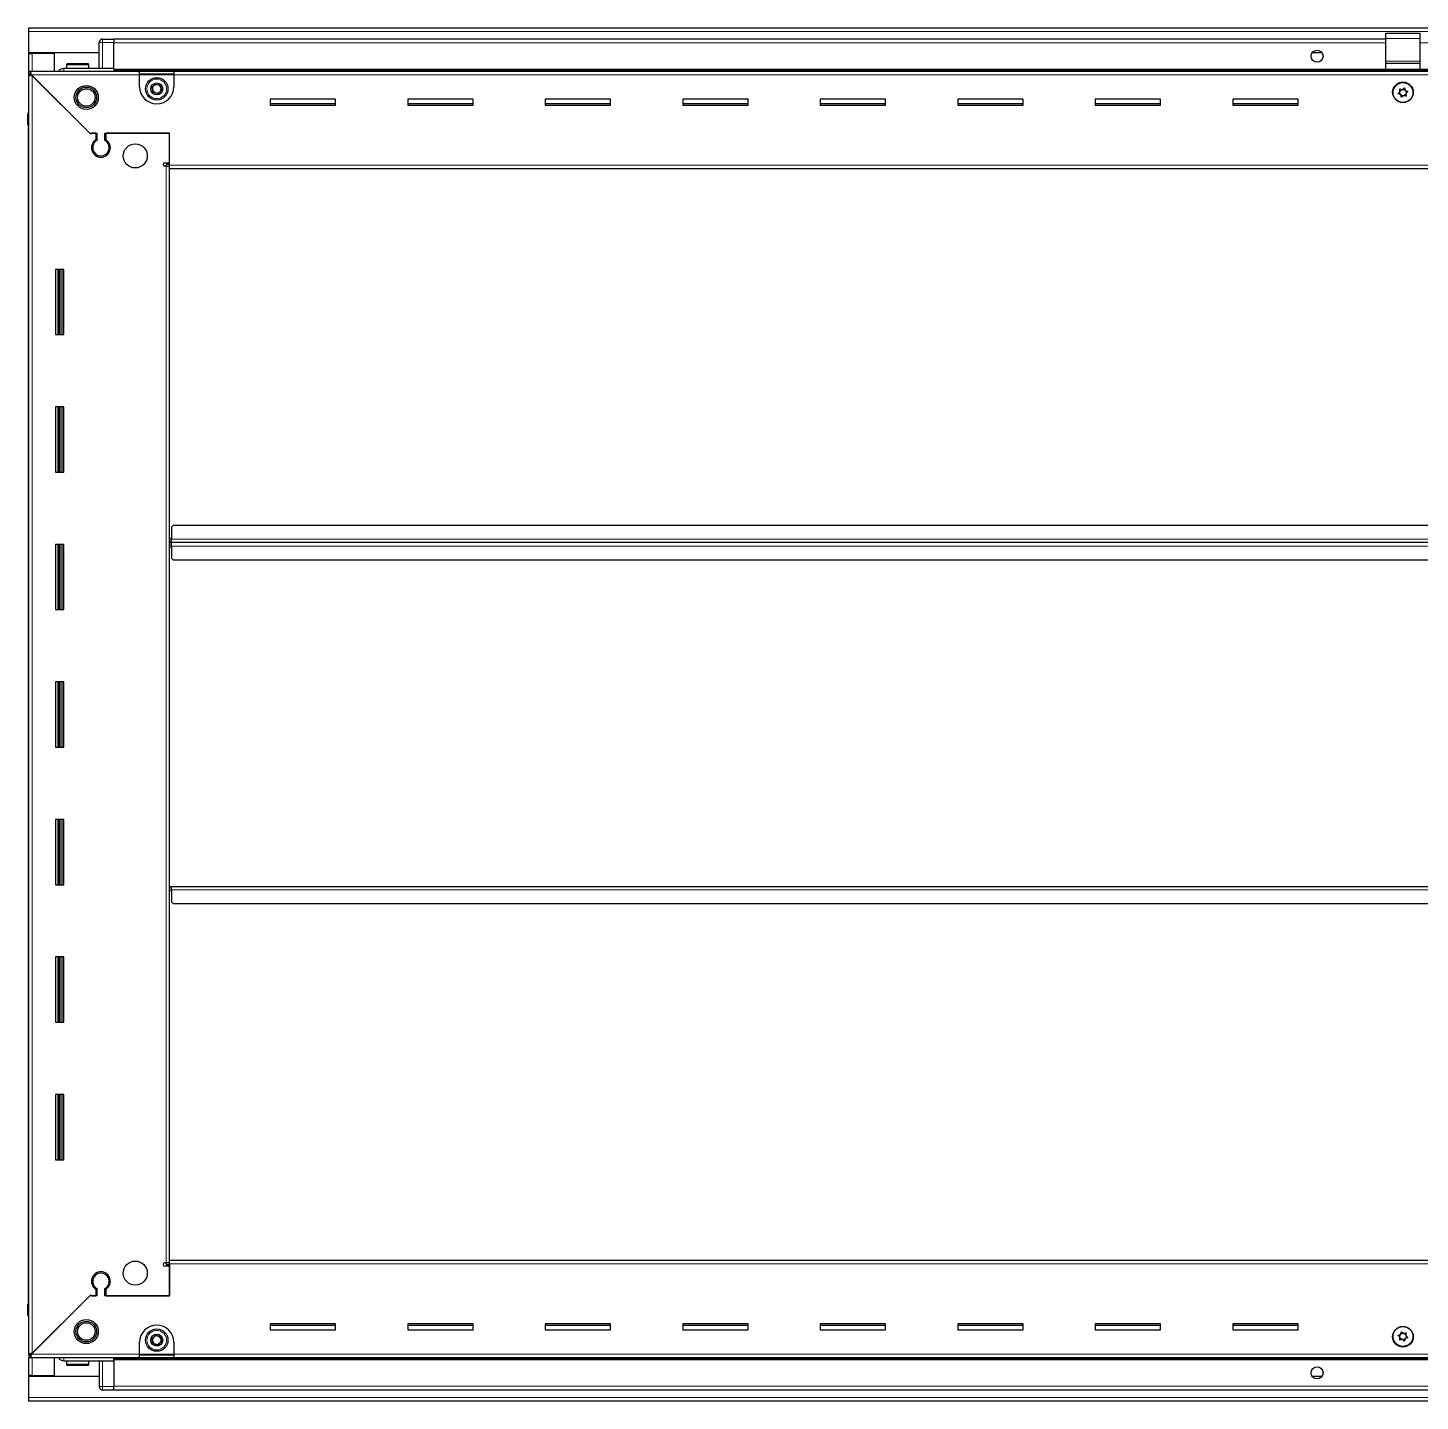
# Model space of a CAD drawing. Header units: millimetres. Extents: x 1132 to 6035, y -173 to 2041.
# Drawn here: x 4360 to 5170, y 1048 to 1847 of the extents above; entities that cross this region are included whole.
import ezdxf

# ---------------------------------------------------------------- set-up
doc = ezdxf.new("R2010")
doc.units = ezdxf.units.MM

msp = doc.modelspace()

# ---------------------------------------------------------------- linework, layer by layer
at = {"color": 7, "linetype": 'Continuous', "lineweight": 25}
for p, q in [((4360.34, 1846.6), (5959.34, 1846.6)), ((4360.34, 1844.5), (4360.34, 1846.6)), ((4360.34, 1832.1), (4360.34, 1844.5)), ((4402.02, 1839.6), (4402.02, 1839.6)), ((4403.34, 1840.1), (4409.84, 1840.1)), ((4403.34, 1840.1), (4409.84, 1840.1)), ((4409.84, 1840.1), (4409.84, 1840.1)), ((4409.84, 1840.1), (4409.84, 1840.1)), ((4409.84, 1840.1), (4409.84, 1838.1)), ((5149.84, 1839.95), (4409.84, 1839.95)), ((5149.84, 1843.6), (5169.84, 1843.6)), ((5149.84, 1840.34), (5149.84, 1843.6)), ((5149.84, 1827.19), (5149.84, 1840.34)), ((5169.84, 1840.34), (5169.84, 1843.6)), ((5169.84, 1827.19), (5169.84, 1840.34)), ((4401.34, 1832.1), (4360.34, 1832.1)), ((4360.34, 1831.6), (4360.34, 1832.1)), ((4360.34, 1831.6), (4362.44, 1831.6)), ((4360.34, 1821.35), (4360.34, 1831.6)), ((4361.84, 1831.6), (4361.84, 1832.1)), ((4375.34, 1831.6), (4362.44, 1831.6)), ((4375.34, 1821.35), (4375.34, 1831.6)), ((4401.34, 1823.1), (4401.34, 1838.1)), ((4409.84, 1823.1), (4409.84, 1838.1)), ((5112.71, 1832.1), (5106.97, 1832.1)), ((4380.84, 1823.1), (4409.84, 1823.1)), ((4382.34, 1825), (4382.34, 1823.1)), ((4383.14, 1825.8), (4394.54, 1825.8)), ((4395.34, 1823.1), (4395.34, 1825)), ((4409.84, 1823.1), (4409.84, 1822.6)), ((5149.84, 1826.1), (5149.84, 1827.19)), ((5149.84, 1826.1), (5169.84, 1826.1)), ((5149.84, 1822.6), (5149.84, 1826.1)), ((5149.84, 1822.6), (5169.84, 1822.6)), ((5153.84, 1822.6), (5153.84, 1821.95)), ((5156.34, 1821.95), (5156.34, 1822.6)), ((5163.34, 1821.95), (5163.34, 1822.6)), ((5165.84, 1821.95), (5165.84, 1822.6)), ((5169.84, 1826.1), (5169.84, 1827.19)), ((5169.84, 1822.6), (5169.84, 1826.1)), ((4360.34, 1819.85), (4360.34, 1821.35)), ((4360.34, 1821.35), (4361.34, 1821.35)), ((4360.34, 1819.35), (4360.34, 1819.85)), ((4360.34, 1819.85), (4361.34, 1819.85)), ((4360.34, 1074.85), (4360.34, 1819.35)), ((4361.84, 1819.35), (4360.34, 1819.35)), ((4361.34, 1819.85), (4361.34, 1821.35)), ((4361.34, 1821.35), (4424.84, 1821.35)), ((4361.94, 1819.25), (4395.84, 1785.35)), ((4396.54, 1784.65), (4362.44, 1818.75)), ((4409.84, 1821.95), (5909.84, 1821.95)), ((4424.84, 1819.25), (4424.84, 1821.35)), ((4424.84, 1821.35), (4444.84, 1821.35)), ((4424.84, 1819.85), (4444.84, 1819.85)), ((4424.84, 1812.35), (4424.84, 1819.25)), ((4444.84, 1821.35), (4444.84, 1819.25)), ((4444.84, 1821.35), (5874.84, 1821.35)), ((4444.84, 1819.25), (4444.84, 1812.35)), ((4538.84, 1805.1), (4500.84, 1805.1)), ((4500.84, 1805.1), (4500.84, 1801.6)), ((4538.84, 1802.35), (4500.84, 1802.35)), ((4500.84, 1801.6), (4538.84, 1801.6)), ((4538.84, 1801.6), (4538.84, 1805.1)), ((4618.84, 1805.1), (4580.84, 1805.1)), ((4580.84, 1805.1), (4580.84, 1801.6)), ((4618.84, 1802.35), (4580.84, 1802.35)), ((4580.84, 1801.6), (4618.84, 1801.6)), ((4618.84, 1801.6), (4618.84, 1805.1)), ((4698.84, 1805.1), (4660.84, 1805.1)), ((4660.84, 1805.1), (4660.84, 1801.6)), ((4698.84, 1802.35), (4660.84, 1802.35)), ((4660.84, 1801.6), (4698.84, 1801.6)), ((4698.84, 1801.6), (4698.84, 1805.1)), ((4778.84, 1805.1), (4740.84, 1805.1)), ((4740.84, 1805.1), (4740.84, 1801.6)), ((4778.84, 1802.35), (4740.84, 1802.35)), ((4740.84, 1801.6), (4778.84, 1801.6)), ((4778.84, 1801.6), (4778.84, 1805.1)), ((4858.84, 1805.1), (4820.84, 1805.1)), ((4820.84, 1805.1), (4820.84, 1801.6)), ((4858.84, 1802.35), (4820.84, 1802.35)), ((4820.84, 1801.6), (4858.84, 1801.6)), ((4858.84, 1801.6), (4858.84, 1805.1)), ((4938.84, 1805.1), (4900.84, 1805.1)), ((4900.84, 1805.1), (4900.84, 1801.6)), ((4938.84, 1802.35), (4900.84, 1802.35)), ((4900.84, 1801.6), (4938.84, 1801.6)), ((4938.84, 1801.6), (4938.84, 1805.1)), ((5018.84, 1805.1), (4980.84, 1805.1)), ((4980.84, 1805.1), (4980.84, 1801.6)), ((5018.84, 1802.35), (4980.84, 1802.35)), ((4980.84, 1801.6), (5018.84, 1801.6)), ((5018.84, 1801.6), (5018.84, 1805.1)), ((5098.84, 1805.1), (5060.84, 1805.1)), ((5060.84, 1805.1), (5060.84, 1801.6)), ((5098.84, 1802.35), (5060.84, 1802.35)), ((5060.84, 1801.6), (5098.84, 1801.6)), ((5098.84, 1801.6), (5098.84, 1805.1)), ((4359.84, 1796.6), (4359.84, 1790.1)), ((4359.84, 1790.1), (4359.84, 1796.6)), ((4359.84, 1790.1), (4359.84, 1790.1)), ((4360.34, 1790.1), (4359.84, 1790.1)), ((4359.99, 1790.1), (4359.99, 1104.1)), ((4395.84, 1785.35), (4400.04, 1785.35)), ((4397.24, 1785.35), (4396.54, 1784.65)), ((4399.34, 1785.35), (4397.24, 1785.35)), ((4399.34, 1785.35), (4399.34, 1781.46)), ((4400.04, 1785.35), (4400.04, 1781.07)), ((4404.64, 1785.35), (4442.34, 1785.35)), ((4404.64, 1781.07), (4404.64, 1785.35)), ((4405.34, 1781.46), (4405.34, 1785.35)), ((4442.34, 1785.35), (4405.34, 1785.35)), ((4442.34, 1766.7), (4442.34, 1785.35)), ((4442.34, 1768.1), (4442.34, 1785.35)), ((4400.34, 1772.49), (4400.34, 1771.73)), ((4439.49, 1768.1), (4442.34, 1768.1)), ((4440.24, 1766.1), (4439.49, 1766.1)), ((4440.24, 1766.1), (4442.34, 1766.1)), ((4442.34, 1767.1), (4440.34, 1767.1)), ((4440.34, 1767.1), (4440.34, 1766.1)), ((4442.34, 1764.6), (4442.34, 1766.7)), ((5877.34, 1764.6), (4442.34, 1764.6)), ((4442.34, 1129.6), (4442.34, 1764.6)), ((4380.84, 1706.1), (4375.84, 1706.1)), ((4375.84, 1706.1), (4375.84, 1668.1)), ((4377.99, 1668.1), (4377.99, 1706.1)), ((4379.78, 1668.1), (4379.78, 1706.1)), ((4379.82, 1668.1), (4379.82, 1706.1)), ((4380.84, 1668.1), (4380.84, 1706.1)), ((4375.84, 1668.1), (4380.84, 1668.1)), ((4380.84, 1626.1), (4375.84, 1626.1)), ((4375.84, 1626.1), (4375.84, 1588.1)), ((4377.99, 1588.1), (4377.99, 1626.1)), ((4379.78, 1588.1), (4379.78, 1626.1)), ((4379.82, 1588.1), (4379.82, 1626.1)), ((4380.84, 1588.1), (4380.84, 1626.1)), ((4375.84, 1588.1), (4380.84, 1588.1)), ((4444.34, 1557.1), (4443.34, 1556.1)), ((4443.34, 1556.1), (4443.34, 1549.2)), ((5875.34, 1557.1), (4444.34, 1557.1)), ((4443.09, 1547.1), (4442.34, 1547.1)), ((4443.34, 1549.95), (4443.09, 1549.95)), ((4443.09, 1549.95), (4443.09, 1547.1)), ((4443.09, 1547.1), (4443.09, 1544.25)), ((4443.34, 1547.1), (4443.34, 1549.2)), ((5876.34, 1547.1), (4443.34, 1547.1)), ((4443.34, 1545), (4443.34, 1547.1)), ((4380.84, 1546.1), (4375.84, 1546.1)), ((4375.84, 1546.1), (4375.84, 1508.1)), ((4377.99, 1508.1), (4377.99, 1546.1)), ((4379.78, 1508.1), (4379.78, 1546.1)), ((4379.82, 1508.1), (4379.82, 1546.1)), ((4380.84, 1508.1), (4380.84, 1546.1)), ((4443.09, 1544.25), (4443.34, 1544.25)), ((4443.34, 1545), (4443.34, 1538.1)), ((4443.34, 1538.1), (4444.34, 1537.1)), ((4444.34, 1537.1), (5875.34, 1537.1)), ((4375.84, 1508.1), (4380.84, 1508.1)), ((4380.84, 1466.1), (4375.84, 1466.1)), ((4375.84, 1466.1), (4375.84, 1428.1)), ((4377.99, 1428.1), (4377.99, 1466.1)), ((4379.78, 1428.1), (4379.78, 1466.1)), ((4379.82, 1428.1), (4379.82, 1466.1)), ((4380.84, 1428.1), (4380.84, 1466.1)), ((4375.84, 1428.1), (4380.84, 1428.1)), ((4380.84, 1386.1), (4375.84, 1386.1)), ((4375.84, 1386.1), (4375.84, 1348.1)), ((4377.99, 1348.1), (4377.99, 1386.1)), ((4379.78, 1348.1), (4379.78, 1386.1)), ((4379.82, 1348.1), (4379.82, 1386.1)), ((4380.84, 1348.1), (4380.84, 1386.1)), ((4375.84, 1348.1), (4380.84, 1348.1)), ((4442.34, 1347.1), (4443.09, 1347.1)), ((4443.09, 1347.1), (4443.09, 1344.25)), ((4443.34, 1345), (4443.34, 1347.1)), ((4443.34, 1347.1), (5876.34, 1347.1)), ((4443.34, 1345), (4443.34, 1338.1)), ((4443.09, 1344.25), (4443.34, 1344.25)), ((4443.34, 1338.1), (4444.34, 1337.1)), ((4444.34, 1337.1), (5875.34, 1337.1)), ((4380.84, 1306.1), (4375.84, 1306.1)), ((4375.84, 1306.1), (4375.84, 1268.1)), ((4377.99, 1268.1), (4377.99, 1306.1)), ((4379.78, 1268.1), (4379.78, 1306.1)), ((4379.82, 1268.1), (4379.82, 1306.1)), ((4380.84, 1268.1), (4380.84, 1306.1)), ((4375.84, 1268.1), (4380.84, 1268.1)), ((4380.84, 1226.1), (4375.84, 1226.1)), ((4375.84, 1226.1), (4375.84, 1188.1)), ((4377.99, 1188.1), (4377.99, 1226.1)), ((4379.78, 1188.1), (4379.78, 1226.1)), ((4379.82, 1188.1), (4379.82, 1226.1)), ((4380.84, 1188.1), (4380.84, 1226.1)), ((4375.84, 1188.1), (4380.84, 1188.1)), ((4439.49, 1128.1), (4440.24, 1128.1)), ((4442.34, 1126.1), (4439.49, 1126.1)), ((4442.34, 1128.1), (4440.24, 1128.1)), ((4440.34, 1128.1), (4440.34, 1127.1)), ((4440.34, 1127.1), (4442.34, 1127.1)), ((4442.34, 1127.5), (4442.34, 1129.6)), ((4442.34, 1129.6), (5877.34, 1129.6)), ((4442.34, 1127.5), (4442.34, 1108.85)), ((4442.34, 1108.85), (4442.34, 1126.1)), ((4400.34, 1122.48), (4400.34, 1121.72)), ((4399.34, 1112.74), (4399.34, 1108.85)), ((4400.04, 1113.14), (4400.04, 1108.85)), ((4404.64, 1108.85), (4404.64, 1113.14)), ((4405.34, 1108.85), (4405.34, 1112.74)), ((4359.84, 1104.1), (4359.84, 1104.1)), ((4359.84, 1097.6), (4359.84, 1104.1)), ((4359.84, 1104.1), (4359.84, 1104.1)), ((4359.84, 1104.1), (4359.84, 1097.6)), ((4360.34, 1104.1), (4359.84, 1104.1)), ((4395.84, 1108.85), (4361.94, 1074.95)), ((4362.44, 1075.45), (4396.54, 1109.55)), ((4400.04, 1108.85), (4395.84, 1108.85)), ((4396.54, 1109.55), (4397.24, 1108.85)), ((4397.24, 1108.85), (4399.34, 1108.85)), ((4442.34, 1108.85), (4404.64, 1108.85)), ((4405.34, 1108.85), (4442.34, 1108.85)), ((4360.34, 1096.28), (4360.34, 1096.28)), ((4538.84, 1092.6), (4500.84, 1092.6)), ((4500.84, 1092.6), (4500.84, 1089.1)), ((4500.84, 1091.85), (4538.84, 1091.85)), ((4500.84, 1089.1), (4538.84, 1089.1)), ((4538.84, 1089.1), (4538.84, 1092.6)), ((4618.84, 1092.6), (4580.84, 1092.6)), ((4580.84, 1092.6), (4580.84, 1089.1)), ((4580.84, 1091.85), (4618.84, 1091.85)), ((4580.84, 1089.1), (4618.84, 1089.1)), ((4618.84, 1089.1), (4618.84, 1092.6)), ((4698.84, 1092.6), (4660.84, 1092.6)), ((4660.84, 1092.6), (4660.84, 1089.1)), ((4660.84, 1091.85), (4698.84, 1091.85)), ((4660.84, 1089.1), (4698.84, 1089.1)), ((4698.84, 1089.1), (4698.84, 1092.6)), ((4778.84, 1092.6), (4740.84, 1092.6)), ((4740.84, 1092.6), (4740.84, 1089.1)), ((4740.84, 1091.85), (4778.84, 1091.85)), ((4740.84, 1089.1), (4778.84, 1089.1)), ((4778.84, 1089.1), (4778.84, 1092.6)), ((4858.84, 1092.6), (4820.84, 1092.6)), ((4820.84, 1092.6), (4820.84, 1089.1)), ((4820.84, 1091.85), (4858.84, 1091.85)), ((4820.84, 1089.1), (4858.84, 1089.1)), ((4858.84, 1089.1), (4858.84, 1092.6)), ((4938.84, 1092.6), (4900.84, 1092.6)), ((4900.84, 1092.6), (4900.84, 1089.1)), ((4900.84, 1091.85), (4938.84, 1091.85)), ((4900.84, 1089.1), (4938.84, 1089.1)), ((4938.84, 1089.1), (4938.84, 1092.6)), ((5018.84, 1092.6), (4980.84, 1092.6)), ((4980.84, 1092.6), (4980.84, 1089.1)), ((4980.84, 1091.85), (5018.84, 1091.85)), ((4980.84, 1089.1), (5018.84, 1089.1)), ((5018.84, 1089.1), (5018.84, 1092.6)), ((5098.84, 1092.6), (5060.84, 1092.6)), ((5060.84, 1092.6), (5060.84, 1089.1)), ((5060.84, 1091.85), (5098.84, 1091.85)), ((5060.84, 1089.1), (5098.84, 1089.1)), ((5098.84, 1089.1), (5098.84, 1092.6)), ((4424.84, 1074.95), (4424.84, 1081.85)), ((4444.84, 1081.85), (4444.84, 1074.95)), ((4360.34, 1074.35), (4360.34, 1074.85)), ((4361.84, 1074.85), (4360.34, 1074.85)), ((4360.34, 1074.35), (4360.34, 1072.85)), ((4361.34, 1074.35), (4360.34, 1074.35)), ((4360.34, 1062.6), (4360.34, 1072.85)), ((4361.34, 1072.85), (4360.34, 1072.85)), ((4361.34, 1074.35), (4361.34, 1072.85)), ((4424.84, 1072.85), (4361.34, 1072.85)), ((4375.34, 1062.6), (4375.34, 1072.85)), ((4380.84, 1071.1), (4409.84, 1071.1)), ((4382.34, 1071.1), (4382.34, 1069.2)), ((4395.34, 1069.2), (4395.34, 1071.1)), ((4401.34, 1071.1), (4401.34, 1056.1)), ((5909.84, 1072.25), (4409.84, 1072.25)), ((4409.84, 1071.1), (4409.84, 1071.6)), ((4409.84, 1071.1), (4409.84, 1056.1)), ((4424.84, 1072.85), (4424.84, 1074.95)), ((4444.84, 1074.35), (4424.84, 1074.35)), ((4444.84, 1072.85), (4424.84, 1072.85)), ((4444.84, 1074.95), (4444.84, 1072.85)), ((5874.84, 1072.85), (4444.84, 1072.85)), ((4362.44, 1062.6), (4360.34, 1062.6)), ((4360.34, 1062.1), (4360.34, 1062.6)), ((4360.34, 1062.1), (4401.34, 1062.1)), ((4360.34, 1049.7), (4360.34, 1062.1)), ((4361.84, 1062.1), (4361.84, 1062.6)), ((4362.44, 1062.6), (4375.34, 1062.6)), ((4386.91, 1068.4), (4383.14, 1068.4)), ((4394.54, 1068.4), (4386.91, 1068.4)), ((5106.97, 1062.1), (5112.71, 1062.1)), ((4401.34, 1056.1), (4401.34, 1056.1)), ((4403.34, 1054.1), (4409.84, 1054.1)), ((4403.34, 1054.1), (4409.84, 1054.1)), ((4409.84, 1054.1), (4409.84, 1056.1)), ((4409.84, 1054.25), (5909.84, 1054.25)), ((4409.84, 1054.1), (4409.84, 1054.1)), ((4360.34, 1047.6), (4360.34, 1049.7)), ((5959.34, 1047.6), (4360.34, 1047.6))]:
    msp.add_line(p, q, dxfattribs=at)
at = {"color": 8, "linetype": 'Continuous', "lineweight": 18}
for p, q in [((5959.34, 1844.5), (4360.34, 1844.5)), ((4403.34, 1840.1), (4403.34, 1838.1)), ((5149.84, 1840.34), (5169.84, 1840.34)), ((4362.44, 1831.6), (4362.44, 1832.1)), ((4362.44, 1821.35), (4362.44, 1831.6)), ((4401.34, 1838.1), (4403.34, 1838.1)), ((4403.34, 1838.1), (4403.34, 1823.1)), ((4409.84, 1838.1), (4403.34, 1838.1)), ((5149.84, 1837.95), (4409.84, 1837.95)), ((5909.84, 1837.95), (5169.84, 1837.95)), ((4382.34, 1825), (4395.34, 1825)), ((5149.84, 1822.6), (4409.84, 1822.6)), ((5149.84, 1827.19), (5169.84, 1827.19)), ((5155.84, 1821.95), (5155.84, 1822.6)), ((5163.84, 1821.95), (5163.84, 1822.6)), ((5909.84, 1822.6), (5169.84, 1822.6)), ((4424.84, 1819.25), (4361.94, 1819.25)), ((4362.44, 1818.75), (4362.44, 1075.45)), ((5909.84, 1821.37), (4409.84, 1821.37)), ((4424.84, 1819.25), (4444.84, 1819.25)), ((5874.84, 1819.25), (4444.84, 1819.25)), ((4360.34, 1796.6), (4359.84, 1796.6)), ((4440.24, 1128.1), (4440.24, 1766.1)), ((4442.34, 1766.7), (5877.34, 1766.7)), ((4377.34, 1706.1), (4377.34, 1668.1)), ((4378.58, 1706.1), (4378.58, 1668.1)), ((4377.34, 1626.1), (4377.34, 1588.1)), ((4378.58, 1626.1), (4378.58, 1588.1)), ((5876.34, 1549.2), (4443.34, 1549.2)), ((4377.34, 1546.1), (4377.34, 1508.1)), ((4378.58, 1546.1), (4378.58, 1508.1)), ((4443.34, 1545), (5876.34, 1545)), ((4377.34, 1466.1), (4377.34, 1428.1)), ((4378.58, 1466.1), (4378.58, 1428.1)), ((4377.34, 1386.1), (4377.34, 1348.1)), ((4378.58, 1386.1), (4378.58, 1348.1)), ((4443.34, 1345), (5876.34, 1345)), ((4377.34, 1306.1), (4377.34, 1268.1)), ((4378.58, 1306.1), (4378.58, 1268.1)), ((4377.34, 1226.1), (4377.34, 1188.1)), ((4378.58, 1226.1), (4378.58, 1188.1)), ((5877.34, 1127.5), (4442.34, 1127.5)), ((4360.34, 1097.6), (4359.84, 1097.6)), ((4361.94, 1074.95), (4424.84, 1074.95)), ((4362.44, 1062.6), (4362.44, 1072.85)), ((4386.64, 1069.2), (4382.34, 1069.2)), ((4395.34, 1069.2), (4386.64, 1069.2)), ((4403.34, 1056.1), (4403.34, 1071.1)), ((4409.84, 1072.84), (5909.84, 1072.84)), ((4409.84, 1071.6), (5909.84, 1071.6)), ((4444.84, 1074.95), (4424.84, 1074.95)), ((4444.84, 1074.95), (5874.84, 1074.95)), ((4362.44, 1062.1), (4362.44, 1062.6)), ((4401.34, 1056.1), (4403.34, 1056.1)), ((4403.34, 1054.1), (4403.34, 1056.1)), ((4409.84, 1056.1), (4403.34, 1056.1)), ((4409.84, 1056.25), (5909.84, 1056.25)), ((5959.34, 1049.7), (4360.34, 1049.7))]:
    msp.add_line(p, q, dxfattribs=at)
at = {"color": 7, "linetype": 'Continuous', "lineweight": 25}
for centre, radius in [((5109.84, 1830.1), 3.5), ((4434.84, 1811.1), 6.5), ((4434.84, 1811.1), 3.46), ((5159.84, 1809.1), 6), ((5159.84, 1808.95), 5.79), ((4393.84, 1806.1), 7), ((4393.84, 1806.1), 6.02), ((4393.84, 1806.1), 5.1), ((5159.84, 1808.95), 1.85), ((4422.34, 1772.1), 7), ((4422.34, 1122.1), 7), ((4393.84, 1088.1), 7), ((4393.84, 1088.1), 6.03), ((4393.84, 1088.1), 5.1), ((4434.84, 1083.1), 6.5), ((4434.84, 1083.1), 3.46), ((5159.84, 1085.1), 6), ((5159.84, 1085.25), 5.79), ((5159.84, 1085.25), 1.85), ((5109.84, 1064.1), 3.5)]:
    msp.add_circle(centre, radius, dxfattribs=at)
at = {"color": 8, "linetype": 'Continuous', "lineweight": 18}
for centre in [(4434.84, 1811.1), (4434.84, 1083.1)]:
    msp.add_circle(centre, 5.7, dxfattribs=at)
at = {"color": 7, "linetype": 'Continuous', "lineweight": 25}
for centre, radius, start, end in [((4403.34, 1838.1), 2, 90, 180), ((4403.34, 1838.1), 2, 131.40962, 180), ((4403.34, 1838.1), 2, 90, 131.40962), ((4383.14, 1825), 0.8, 90, 180), ((4394.54, 1825), 0.8, 0, 90), ((4401.14, 1823.3), 0.2, 270, 0), ((4434.84, 1812.35), 10, 180, 270), ((4434.84, 1811.1), 2.5, 134.01559, 194.01559), ((4434.84, 1811.1), 2.5, 194.01559, 254.01559), ((4434.84, 1811.1), 2.5, 74.01559, 134.01559), ((4434.84, 1811.1), 2.5, 254.01559, 314.01559), ((4434.84, 1812.35), 10, 270, 0), ((4434.84, 1811.1), 2.5, 14.01559, 74.01559), ((4434.84, 1811.1), 2.5, 314.01559, 14.01559), ((4361.84, 1796.6), 2, 138.57492, 180), ((4361.84, 1796.6), 2, 138.59038, 180), ((4402.34, 1776.85), 5.5, 123.05573, 56.94427), ((4402.34, 1776.85), 4.8, 118.63099, 61.36901), ((4439.49, 1767.1), 1, 90, 270), ((4439.49, 1127.1), 1, 90, 270), ((4402.34, 1117.35), 5.5, 303.05573, 236.94427), ((4402.34, 1117.35), 4.8, 298.63099, 241.36901), ((4361.84, 1097.6), 2, 180, 221.39416), ((4434.84, 1081.85), 10, 90, 180), ((4434.84, 1083.1), 2.5, 67.47401, 127.47401), ((4434.84, 1081.85), 10, 0, 90), ((4434.84, 1083.1), 2.5, 7.47401, 67.47401), ((4434.84, 1083.1), 2.5, 127.47401, 187.47401), ((4434.84, 1083.1), 2.5, 187.47401, 247.47401), ((4434.84, 1083.1), 2.5, 247.47401, 307.47401), ((4434.84, 1083.1), 2.5, 307.47401, 7.47401), ((4383.14, 1069.2), 0.8, 180, 270), ((4394.54, 1069.2), 0.8, 270, 0), ((4401.14, 1070.9), 0.2, 0, 90), ((4403.34, 1056.1), 2, 180, 270), ((4403.34, 1056.1), 2, 180, 270)]:
    msp.add_arc(centre, radius, start, end, dxfattribs=at)
for points, knots in [([(4377.62, 1821.35), (4377.74, 1821.55), (4378.13, 1822.2), (4379.29, 1822.91), (4380.32, 1823.04), (4380.84, 1823.1)], [0, 0, 0, 0, 0.18225, 0.591125, 1, 1, 1, 1]), ([(4409.84, 1823.1), (4409.84, 1823.07), (4409.84, 1822.99), (4409.84, 1822.37), (4409.84, 1821.79), (4409.84, 1821.4), (4409.84, 1821.37)], [0, 0, 0, 0, 0.324279, 0.648558, 0.972836, 1, 1, 1, 1]), ([(4360.34, 1819.35), (4360.37, 1819.31), (4360.42, 1819.22), (4360.81, 1819.09), (4361.37, 1818.95), (4361.95, 1818.84), (4362.31, 1818.78), (4362.44, 1818.75)], [0, 0, 0, 0, 0.230255, 0.448522, 0.666786, 0.88505, 1, 1, 1, 1]), ([(4361.94, 1819.25), (4361.89, 1819.51), (4361.8, 1820), (4361.67, 1820.64), (4361.54, 1821.11), (4361.43, 1821.33), (4361.36, 1821.35), (4361.34, 1821.35)], [0, 0, 0, 0, 0.230255, 0.448522, 0.666786, 0.88505, 1, 1, 1, 1]), ([(4432.06, 1811.9), (4432.44, 1812.26), (4433.13, 1812.93), (4433.82, 1813.59), (4434.14, 1813.91)], [0, 0, 0, 0, 0.534686, 1, 1, 1, 1]), ([(4432.76, 1809.1), (4432.68, 1809.43), (4432.48, 1810.23), (4432.24, 1811.2), (4432.09, 1811.78), (4432.06, 1811.9)], [0, 0, 0, 0, 0.3629006, 0.8668753, 1, 1, 1, 1]), ([(4435.54, 1808.3), (4435.04, 1808.45), (4434.12, 1808.71), (4433.19, 1808.98), (4432.76, 1809.1)], [0, 0, 0, 0, 0.534686, 1, 1, 1, 1]), ([(4434.14, 1813.91), (4434.64, 1813.76), (4435.56, 1813.5), (4436.49, 1813.23), (4436.92, 1813.11)], [0, 0, 0, 0, 0.5346859, 1, 1, 1, 1]), ([(4437.61, 1810.31), (4437.24, 1809.95), (4436.55, 1809.28), (4435.86, 1808.61), (4435.54, 1808.3)], [0, 0, 0, 0, 0.5346859, 1, 1, 1, 1]), ([(4436.92, 1813.11), (4436.95, 1812.99), (4437.09, 1812.41), (4437.33, 1811.44), (4437.53, 1810.64), (4437.61, 1810.31)], [0, 0, 0, 0, 0.133125, 0.637099, 1, 1, 1, 1]), ([(5157.95, 1811.03), (5157.95, 1811.02), (5157.93, 1810.99), (5157.92, 1810.94), (5157.93, 1810.79), (5158.03, 1810.42), (5158.17, 1809.89), (5158, 1809.28), (5157.64, 1808.91), (5157.34, 1808.66), (5157.16, 1808.5), (5157.11, 1808.42), (5157.1, 1808.38), (5157.1, 1808.35), (5157.12, 1808.32), (5157.17, 1808.27), (5157.42, 1808.18), (5157.89, 1808.07), (5158.53, 1807.76), (5158.78, 1807.09), (5158.84, 1806.62), (5158.91, 1806.36), (5158.95, 1806.31), (5158.98, 1806.29), (5159.01, 1806.28), (5159.05, 1806.29), (5159.08, 1806.3), (5159.15, 1806.35), (5159.32, 1806.5), (5159.59, 1806.77), (5160, 1807.09), (5160.62, 1807.2), (5161.13, 1807.01), (5161.49, 1806.88), (5161.64, 1806.86), (5161.7, 1806.87), (5161.73, 1806.88), (5161.75, 1806.92), (5161.76, 1806.97), (5161.75, 1807.12), (5161.65, 1807.49), (5161.51, 1808.01), (5161.68, 1808.62), (5162.04, 1809), (5162.34, 1809.25), (5162.52, 1809.41), (5162.57, 1809.49), (5162.58, 1809.53), (5162.57, 1809.56), (5162.56, 1809.59), (5162.5, 1809.63), (5162.26, 1809.73), (5161.79, 1809.84), (5161.15, 1810.15), (5160.9, 1810.81), (5160.84, 1811.29), (5160.77, 1811.54), (5160.73, 1811.6), (5160.7, 1811.62), (5160.67, 1811.63), (5160.63, 1811.62), (5160.59, 1811.6), (5160.52, 1811.56), (5160.36, 1811.41), (5160.09, 1811.14), (5159.68, 1810.82), (5159.06, 1810.71), (5158.55, 1810.89), (5158.18, 1811.03), (5158.04, 1811.05), (5157.98, 1811.04), (5157.96, 1811.03), (5157.95, 1811.03)], [0, 0, 0, 0, 0.002009, 0.00442, 0.009365, 0.025528, 0.067705, 0.095786, 0.124646, 0.150342, 0.160519, 0.163394, 0.165697, 0.167245, 0.168874, 0.17077, 0.178606, 0.211994, 0.249994, 0.287995, 0.321383, 0.329219, 0.331115, 0.332744, 0.334292, 0.336217, 0.338535, 0.341318, 0.349662, 0.375358, 0.404217, 0.432298, 0.474475, 0.490639, 0.496669, 0.49844, 0.5, 0.502009, 0.50442, 0.509365, 0.525528, 0.567705, 0.595786, 0.624646, 0.650342, 0.660519, 0.663394, 0.665697, 0.667245, 0.668874, 0.67077, 0.678606, 0.711994, 0.749994, 0.787995, 0.821383, 0.829219, 0.831115, 0.832744, 0.834292, 0.836217, 0.838535, 0.841318, 0.849662, 0.875358, 0.904217, 0.932298, 0.974475, 0.990639, 0.996669, 0.99844, 1, 1, 1, 1]), ([(4432.17, 1084.21), (4432.27, 1084.29), (4432.75, 1084.65), (4433.54, 1085.26), (4434.19, 1085.76), (4434.46, 1085.97)], [0, 0, 0, 0, 0.133125, 0.637099, 1, 1, 1, 1]), ([(4434.46, 1085.97), (4434.94, 1085.77), (4435.83, 1085.4), (4436.72, 1085.03), (4437.13, 1084.86)], [0, 0, 0, 0, 0.534686, 1, 1, 1, 1]), ([(5157.95, 1083.18), (5157.97, 1083.18), (5157.99, 1083.16), (5158.05, 1083.16), (5158.19, 1083.18), (5158.55, 1083.32), (5159.06, 1083.5), (5159.68, 1083.39), (5160.09, 1083.07), (5160.36, 1082.79), (5160.54, 1082.63), (5160.63, 1082.59), (5160.67, 1082.58), (5160.7, 1082.59), (5160.73, 1082.61), (5160.77, 1082.66), (5160.84, 1082.92), (5160.9, 1083.39), (5161.15, 1084.06), (5161.79, 1084.37), (5162.26, 1084.48), (5162.5, 1084.57), (5162.56, 1084.62), (5162.57, 1084.65), (5162.58, 1084.68), (5162.57, 1084.71), (5162.55, 1084.75), (5162.5, 1084.82), (5162.33, 1084.97), (5162.04, 1085.21), (5161.68, 1085.58), (5161.51, 1086.19), (5161.65, 1086.72), (5161.75, 1087.1), (5161.76, 1087.25), (5161.74, 1087.3), (5161.72, 1087.33), (5161.69, 1087.35), (5161.63, 1087.35), (5161.49, 1087.33), (5161.13, 1087.19), (5160.62, 1087.01), (5160, 1087.12), (5159.59, 1087.44), (5159.31, 1087.72), (5159.14, 1087.88), (5159.05, 1087.92), (5159.01, 1087.93), (5158.98, 1087.92), (5158.95, 1087.9), (5158.91, 1087.84), (5158.84, 1087.59), (5158.78, 1087.11), (5158.53, 1086.45), (5157.89, 1086.14), (5157.42, 1086.03), (5157.17, 1085.93), (5157.12, 1085.89), (5157.1, 1085.86), (5157.1, 1085.83), (5157.11, 1085.79), (5157.13, 1085.76), (5157.18, 1085.69), (5157.35, 1085.54), (5157.64, 1085.3), (5158, 1084.92), (5158.17, 1084.31), (5158.03, 1083.79), (5157.93, 1083.41), (5157.92, 1083.26), (5157.93, 1083.21), (5157.95, 1083.19), (5157.95, 1083.18)], [0, 0, 0, 0, 0.002009, 0.00442, 0.009365, 0.025528, 0.067705, 0.095786, 0.124646, 0.150342, 0.160519, 0.163394, 0.165697, 0.167245, 0.168874, 0.17077, 0.178606, 0.211994, 0.249994, 0.287995, 0.321383, 0.329219, 0.331115, 0.332744, 0.334292, 0.336217, 0.338535, 0.341318, 0.349662, 0.375358, 0.404217, 0.432298, 0.474475, 0.490639, 0.496669, 0.49844, 0.5, 0.502009, 0.50442, 0.509365, 0.525528, 0.567705, 0.595786, 0.624646, 0.650342, 0.660519, 0.663394, 0.665697, 0.667245, 0.668874, 0.67077, 0.678606, 0.711994, 0.749994, 0.787995, 0.821383, 0.829219, 0.831115, 0.832744, 0.834292, 0.836217, 0.838535, 0.841318, 0.849662, 0.875358, 0.904217, 0.932298, 0.974475, 0.990639, 0.996669, 0.99844, 1, 1, 1, 1]), ([(4432.55, 1081.35), (4432.48, 1081.86), (4432.36, 1082.82), (4432.23, 1083.77), (4432.17, 1084.21)], [0, 0, 0, 0, 0.534686, 1, 1, 1, 1]), ([(4435.21, 1080.24), (4434.74, 1080.44), (4433.85, 1080.81), (4432.96, 1081.18), (4432.55, 1081.35)], [0, 0, 0, 0, 0.5346859, 1, 1, 1, 1]), ([(4437.51, 1082), (4437.23, 1081.79), (4436.58, 1081.29), (4435.79, 1080.68), (4435.31, 1080.32), (4435.21, 1080.24)], [0, 0, 0, 0, 0.362901, 0.866875, 1, 1, 1, 1]), ([(4437.13, 1084.86), (4437.2, 1084.35), (4437.32, 1083.39), (4437.45, 1082.44), (4437.51, 1082)], [0, 0, 0, 0, 0.534686, 1, 1, 1, 1]), ([(4362.44, 1075.45), (4362.19, 1075.41), (4361.69, 1075.32), (4361.05, 1075.19), (4360.59, 1075.05), (4360.37, 1074.94), (4360.35, 1074.88), (4360.34, 1074.85)], [0, 0, 0, 0, 0.230255, 0.448522, 0.666786, 0.88505, 1, 1, 1, 1]), ([(4361.34, 1072.85), (4361.39, 1072.88), (4361.48, 1072.93), (4361.61, 1073.33), (4361.74, 1073.88), (4361.85, 1074.46), (4361.92, 1074.83), (4361.94, 1074.95)], [0, 0, 0, 0, 0.2302553, 0.4485219, 0.6667858, 0.8850496, 1, 1, 1, 1]), ([(4377.62, 1072.85), (4377.74, 1072.65), (4378.13, 1072.01), (4379.29, 1071.3), (4380.32, 1071.17), (4380.84, 1071.1)], [0, 0, 0, 0, 0.18225, 0.591125, 1, 1, 1, 1]), ([(4409.84, 1071.1), (4409.84, 1071.14), (4409.84, 1071.22), (4409.84, 1071.84), (4409.84, 1072.4), (4409.84, 1072.77), (4409.84, 1072.78)], [0, 0, 0, 0, 0.330266, 0.660532, 0.990799, 1, 1, 1, 1])]:
    msp.add_open_spline(points, degree=3, knots=knots, dxfattribs=at)
at = {"color": 8, "linetype": 'Continuous', "lineweight": 18}
for points in [[(4380.84, 1823.1), (4380.84, 1823.06), (4380.84, 1822.99), (4380.84, 1822.55), (4380.84, 1822.09), (4380.84, 1821.68), (4380.84, 1821.41), (4380.84, 1821.35)], [(4380.84, 1071.1), (4380.84, 1071.15), (4380.84, 1071.22), (4380.84, 1071.66), (4380.84, 1072.11), (4380.84, 1072.53), (4380.84, 1072.8), (4380.84, 1072.85)]]:
    msp.add_open_spline(points, degree=3, knots=[0, 0, 0, 0, 0.359753, 0.553414, 0.751185, 0.948956, 1, 1, 1, 1], dxfattribs=at)
at = {"color": 7, "linetype": 'Continuous', "lineweight": 25}
for points in [[(4361.94, 1819.25), (4361.89, 1819.33), (4361.79, 1819.49), (4361.64, 1819.69), (4361.49, 1819.83), (4361.39, 1819.85), (4361.34, 1819.85)], [(4361.84, 1819.35), (4361.85, 1819.3), (4361.87, 1819.2), (4362.01, 1819.05), (4362.2, 1818.9), (4362.36, 1818.8), (4362.44, 1818.75)], [(4361.34, 1074.35), (4361.39, 1074.36), (4361.49, 1074.38), (4361.64, 1074.52), (4361.79, 1074.72), (4361.89, 1074.88), (4361.94, 1074.95)], [(4362.44, 1075.45), (4362.36, 1075.4), (4362.2, 1075.3), (4362.01, 1075.15), (4361.87, 1075), (4361.85, 1074.9), (4361.84, 1074.85)]]:
    msp.add_open_spline(points, degree=3, dxfattribs=at)

doc.saveas('drawing.dxf')
